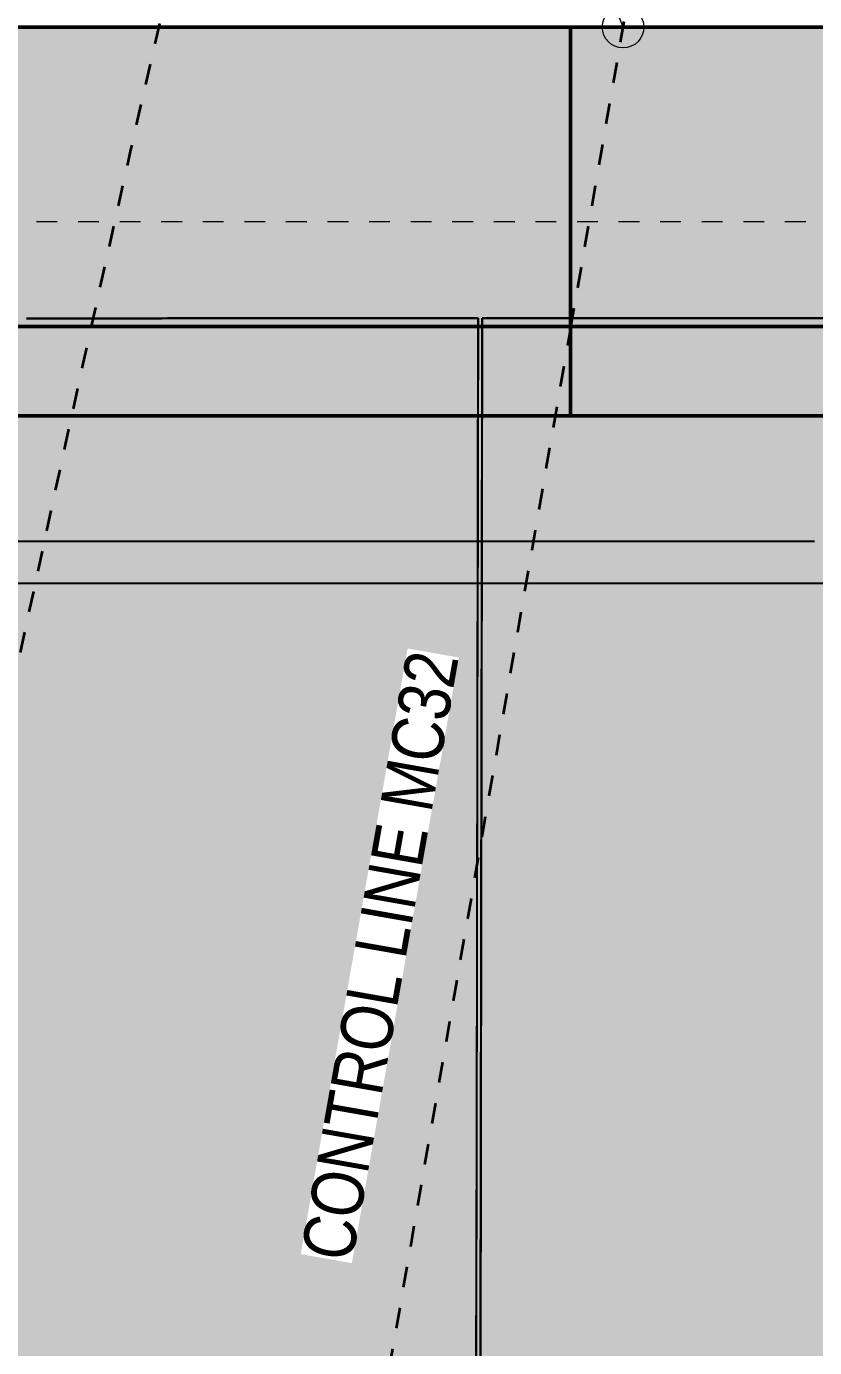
# Model space of a CAD drawing. Header units: metres. Extents: x -1161 to -1081, y 0 to 563.
# Drawn here: x -1121.87 to -1118.08, y 539.7 to 546.06 of the extents above; entities that cross this region are included whole.
import ezdxf

# ---------------------------------------------------------------- set-up
doc = ezdxf.new("R2010")
doc.units = ezdxf.units.M
doc.linetypes.add('ControlLine', pattern=[0.02, 0.0125, -0.0025, 0.0025, -0.0025])
doc.linetypes.add('JacobsGridLine', pattern=[0.0145, 0.01, -0.001, 0.0025, -0.001])
for name, color, linetype, lineweight in [('A-DETL', 7, 'Continuous', 13), ('A-DETL-GENF', 7, 'Continuous', 9), ('A-FLOR', 7, 'Continuous', 50), ('A-GENM', 7, 'Continuous', 35), ('G-ANNO-DIMS', 7, 'Continuous', 9), ('G-ANNO-TEXT', 7, 'Continuous', 9), ('S-BEAM', 7, 'Continuous', 50), ('S-GRID', 7, 'Continuous', 9)]:
    doc.layers.add(name, color=color, linetype=linetype, lineweight=lineweight)
doc.styles.add('Arial Narrow_2', font='ARIALN.TTF', dxfattribs={"height": 0.25})

# ---------------------------------------------------------------- blocks, each defined once
blk = doc.blocks.new('T2DPAA-T2D-PWA-RW-M2D-000002_ControlLinesMinor_rvt-1-DRG-2873121 - DECK SLAB GENERAL ARRANGEMENT PLAN')
at = {"layer": 'A-DETL', "color": 150, "linetype": 'ControlLine', "lineweight": 35, "true_color": 0x0080ff}
for p, q in [((-1119.2541, 544.6024), (-1118.4878, 549.0005)), ((-1121.0189, 534.4725), (-1119.2555, 544.5938)), ((-1119.2554, 544.5944), (-1119.2542, 544.6018))]:
    blk.add_line(p, q, dxfattribs=at)
blk.add_arc((-906.7582, 497.0745), 220, 166.350456, 170.117063, dxfattribs=at)
blk = doc.blocks.new('Top of Pavement - RL A - Top of Pavement - RL A-68818558-DRG-2873121 - DECK SLAB GENERAL ARRANGEMENT PLAN')
at = {"layer": 'A-GENM', "color": 9, "lineweight": 25, "true_color": 0xbebebe}
for points, knots in [([(136.1969, 26.8199), (136.2329, 26.6844), (136.3049, 26.4134), (136.4129, 26.0069), (136.521, 25.6004), (136.629, 25.194), (136.737, 24.7875), (136.845, 24.381), (136.953, 23.9745), (137.0611, 23.5681), (137.1691, 23.1616), (137.2771, 22.7551), (137.3851, 22.3486), (137.4784, 21.9978), (137.5356, 21.7825), (137.5568, 21.7027)], [0.49421965, 0.49421965, 0.49421965, 0.49421965, 0.49710983, 0.5, 0.50289017, 0.50578035, 0.50867052, 0.51156069, 0.51445087, 0.51734104, 0.52023121, 0.52312139, 0.52601156, 0.52890173, 0.53060437, 0.53060437, 0.53060437, 0.53060437]), ([(137.75, 21.7537), (137.7292, 21.832), (137.6724, 22.0458), (137.5795, 22.3952), (137.4715, 22.8017), (137.3635, 23.2082), (137.2554, 23.6147), (137.1474, 24.0212), (137.0394, 24.4277), (136.9314, 24.8342), (136.8593, 25.1052), (136.8233, 25.2407)], [-0.53057242, -0.53057242, -0.53057242, -0.53057242, -0.52890173, -0.52601156, -0.52312139, -0.52023121, -0.51734104, -0.51445087, -0.51156069, -0.50867052, -0.50578035, -0.50578035, -0.50578035, -0.50578035]), ([(137.5619, 21.6834), (137.575, 21.6341), (137.6241, 21.4494), (137.7092, 21.1292), (137.8172, 20.7227), (137.9253, 20.3163), (138.0333, 19.9098), (138.1413, 19.5033), (138.2133, 19.2323), (138.2493, 19.0968)], [0.53074181, 0.53074181, 0.53074181, 0.53074181, 0.53179191, 0.53468208, 0.53757225, 0.54046243, 0.5433526, 0.54624277, 0.54913295, 0.54913295, 0.54913295, 0.54913295]), ([(138.1661, 20.1878), (138.1507, 20.2461), (138.0992, 20.4399), (138.0117, 20.7692), (137.9036, 21.1757), (137.8181, 21.4974), (137.7686, 21.6836), (137.7552, 21.7343)], [-0.54170536, -0.54170536, -0.54170536, -0.54170536, -0.54046243, -0.53757225, -0.53468208, -0.53179191, -0.53070985, -0.53070985, -0.53070985, -0.53070985])]:
    blk.add_open_spline(points, degree=3, knots=knots, dxfattribs=at)
at = {"layer": 'A-GENM', "color": 253, "lineweight": 25, "true_color": 0xa3a3a3}
for points in [[(137.7552, 21.7343), (137.7534, 21.7408), (137.7517, 21.7472), (137.75, 21.7537)], [(137.5568, 21.7027), (137.5585, 21.6963), (137.5602, 21.6898), (137.5619, 21.6834)]]:
    blk.add_open_spline(points, degree=3, dxfattribs=at)
blk = doc.blocks.new('T2DPAA-T2D-C3S-RS-M3D-100334_rvt-1-DRG-2873121 - DECK SLAB GENERAL ARRANGEMENT PLAN')
at = {"layer": 'A-GENM', "color": 253, "lineweight": 25, "true_color": 0xa3a3a3}
for p, q in [((-1119.7026, 542.7069), (-1119.6991, 544.6528)), ((-1119.6791, 544.6528), (-1119.6826, 542.7069)), ((-1119.706, 540.7611), (-1119.7026, 542.7069)), ((-1119.6826, 542.7069), (-1119.686, 540.7611)), ((-1119.7095, 538.8153), (-1119.706, 540.7611)), ((-1119.686, 540.7611), (-1119.6895, 538.8153))]:
    blk.add_line(p, q, dxfattribs=at)
at = {"layer": 'A-GENM', "color": 9, "lineweight": 25, "true_color": 0xbebebe}
for p, q in [((-1119.6793, 544.5333), (-1119.6791, 544.6528)), ((-1119.6795, 544.4139), (-1119.6793, 544.5333)), ((-1119.6797, 544.2944), (-1119.6795, 544.4139)), ((-1119.6799, 544.175), (-1119.6797, 544.2944)), ((-1119.6802, 544.0555), (-1119.6799, 544.175)), ((-1119.6804, 543.9361), (-1119.6802, 544.0555)), ((-1119.6806, 543.8166), (-1119.6804, 543.9361)), ((-1119.6808, 543.6972), (-1119.6806, 543.8166)), ((-1119.681, 543.5778), (-1119.6808, 543.6972)), ((-1119.7014, 543.3779), (-1119.7046, 541.5738)), ((-1119.6843, 541.734), (-1119.6814, 543.3779)), ((-1119.6846, 541.5738), (-1119.6843, 541.7336)), ((-1119.7046, 541.5738), (-1119.7078, 539.7696)), ((-1119.6878, 539.7696), (-1119.6846, 541.5738)), ((-1119.7078, 539.7696), (-1119.711, 537.9654)), ((-1119.691, 537.9654), (-1119.6878, 539.7696))]:
    blk.add_line(p, q, dxfattribs=at)
at = {"layer": 'A-GENM', "color": 9, "lineweight": 25, "true_color": 0xbebebe, "flags": 128}
for points in [[(-1119.6991, 544.6528), (-1119.6993, 544.5333), (-1119.6995, 544.4139), (-1119.6997, 544.2944), (-1119.6999, 544.175), (-1119.7002, 544.0555), (-1119.7004, 543.9361), (-1119.7006, 543.8166), (-1119.7008, 543.6972), (-1119.701, 543.5778)], [(-1119.701, 543.5778), (-1119.7011, 543.5278), (-1119.7012, 543.4778), (-1119.7013, 543.4279), (-1119.7014, 543.3779)], [(-1119.6814, 543.3779), (-1119.6813, 543.4279), (-1119.6812, 543.4778), (-1119.6811, 543.5278), (-1119.681, 543.5778)]]:
    blk.add_lwpolyline(points, dxfattribs=at)
at = {"layer": 'A-GENM', "color": 9, "lineweight": 25, "true_color": 0xbebebe}
for points in [[(-1121.8719, 544.6519), (-1121.7271, 544.6519), (-1121.4374, 544.6521), (-1121.0028, 544.6522), (-1120.5682, 544.6524), (-1120.1337, 544.6526), (-1119.8439, 544.6527), (-1119.6991, 544.6528)], [(-1119.6791, 544.6528), (-1119.5387, 544.6528), (-1119.3983, 544.6529), (-1119.2578, 544.6529)], [(-1119.2578, 544.6529), (-1119.1174, 544.653), (-1118.977, 544.6531), (-1118.8366, 544.6531)], [(-1118.8366, 544.6531), (-1118.6962, 544.6532), (-1118.5558, 544.6532), (-1118.4153, 544.6533)], [(-1118.4153, 544.6533), (-1118.2749, 544.6533), (-1118.1345, 544.6534), (-1117.9941, 544.6534)], [(-1122.0538, 543.3779), (-1121.9231, 543.3779), (-1121.7925, 543.3779), (-1121.6618, 543.3779)], [(-1121.6618, 543.3779), (-1121.5311, 543.3779), (-1121.4004, 543.3779), (-1121.2697, 543.3779)], [(-1121.2697, 543.3779), (-1121.139, 543.3779), (-1121.0083, 543.3779), (-1120.8776, 543.3779)], [(-1120.8776, 543.3779), (-1120.7469, 543.3779), (-1120.6162, 543.3779), (-1120.4855, 543.3779)], [(-1120.4855, 543.3779), (-1120.3548, 543.3779), (-1120.2241, 543.3779), (-1120.0934, 543.3779)], [(-1120.0934, 543.3779), (-1119.9627, 543.3779), (-1119.8321, 543.3779), (-1119.7014, 543.3779)], [(-1119.6814, 543.3779), (-1119.5543, 543.3779), (-1119.4273, 543.3779), (-1119.3003, 543.3779)], [(-1119.3003, 543.3779), (-1119.1733, 543.3779), (-1119.0462, 543.3779), (-1118.9192, 543.3779)], [(-1118.9192, 543.3779), (-1118.7922, 543.3779), (-1118.6652, 543.3779), (-1118.5381, 543.3779)], [(-1118.5381, 543.3779), (-1118.4111, 543.3779), (-1118.2841, 543.3779), (-1118.1571, 543.3779)], [(-1118.1571, 543.3779), (-1118.03, 543.3779), (-1117.903, 543.3779), (-1117.776, 543.3779)]]:
    blk.add_open_spline(points, degree=3, dxfattribs=at)
at = {"layer": 'A-GENM', "color": 253, "lineweight": 25, "true_color": 0xa3a3a3}
for points in [[(-1121.4374, 544.6521), (-1121.5822, 544.652), (-1121.7271, 544.6519), (-1121.8719, 544.6519)], [(-1121.0028, 544.6522), (-1121.1476, 544.6522), (-1121.2925, 544.6521), (-1121.4374, 544.6521)], [(-1120.5682, 544.6524), (-1120.7131, 544.6524), (-1120.8579, 544.6523), (-1121.0028, 544.6522)], [(-1120.1337, 544.6526), (-1120.2785, 544.6525), (-1120.4234, 544.6525), (-1120.5682, 544.6524)], [(-1119.6991, 544.6528), (-1119.8439, 544.6527), (-1119.9888, 544.6526), (-1120.1337, 544.6526)], [(-1119.2578, 544.6529), (-1119.3983, 544.6529), (-1119.5387, 544.6528), (-1119.6791, 544.6528)], [(-1118.8366, 544.6531), (-1118.977, 544.6531), (-1119.1174, 544.653), (-1119.2578, 544.6529)], [(-1118.4153, 544.6533), (-1118.5558, 544.6532), (-1118.6962, 544.6532), (-1118.8366, 544.6531)], [(-1117.9941, 544.6534), (-1118.1345, 544.6534), (-1118.2749, 544.6533), (-1118.4153, 544.6533)]]:
    blk.add_open_spline(points, degree=3, dxfattribs=at)
at = {"layer": 'A-GENM', "color": 9, "lineweight": 25, "true_color": 0xbebebe}
for points, knots in [([(-1119.701, 543.5778), (-1119.8375, 543.5778), (-1120.247, 543.5778), (-1120.7931, 543.5778), (-1121.3391, 543.5778), (-1121.7486, 543.5778), (-1122.1582, 543.5778), (-1122.5677, 543.5778), (-1122.9772, 543.5778), (-1123.2502, 543.5778), (-1123.3867, 543.5778)], [-1, -1, -1, -1, -0.888889, -0.666667, -0.555556, -0.444444, -0.333333, -0.222222, -0.111111, 0, 0, 0, 0]), ([(-1118.0808, 543.5777), (-1118.2031, 543.5777), (-1118.4624, 543.5777), (-1118.8587, 543.5777), (-1119.2699, 543.5777), (-1119.544, 543.5777), (-1119.681, 543.5778)], [-0.7783952, -0.7783952, -0.7783952, -0.7783952, -0.6, -0.4, -0.2, 0, 0, 0, 0])]:
    blk.add_open_spline(points, degree=3, knots=knots, dxfattribs=at)
at = {"layer": 'A-GENM', "color": 253, "lineweight": 25, "true_color": 0xa3a3a3, "rotation": 75.11694444444437}
blk.add_blockref('Top of Pavement - RL A - Top of Pavement - RL A-68818558-DRG-2873121 - DECK SLAB GENERAL ARRANGEMENT PLAN', (-1134.0578, 404.8616), dxfattribs=at)

msp = doc.modelspace()

# ---------------------------------------------------------------- hatches: boundary and pattern name
at = {"layer": 'A-DETL-GENF', "true_color": 0xc0c0c0, "transparency": 33554624}
h = msp.add_hatch(color=9, dxfattribs=at)
h.paths.add_polyline_path([(-1111.4068, 507.6833), (-1111.4038, 509.3104), (-1115.8427, 509.5292), (-1115.9672, 509.6084), (-1116.0843, 509.6947), (-1116.1785, 509.7729), (-1116.2782, 509.8688), (-1115.9515, 510.1359), (-1115.8802, 510.0721), (-1115.8383, 510.0373), (-1111.9939, 509.8934), (-1111.8511, 509.8074), (-1111.7031, 509.7308), (-1111.5505, 509.6639), (-1111.3939, 509.607), (-1105.4244, 543.8703), (-1105.0297, 543.8889), (-1105.0437, 546.0535), (-1135.8197, 546.0535), (-1135.8232, 544.1752), (-1141.7908, 509.9228), (-1142.1676, 509.9226), (-1142.1716, 507.7407), (-1111.7207, 507.6839)])
h.paths.add_polyline_path([(-1141.9428, 509.9086), (-1141.9428, 509.9086), (-1141.8958, 509.9086)])
h.paths.add_polyline_path([(-1113.0758, 510.4344), (-1113.5295, 511.0763), (-1112.9817, 510.9822), (-1113.0494, 510.5882)])
h.paths.add_polyline_path([(-1114.5522, 511.4141), (-1114.5522, 511.4142), (-1114.5522, 511.4142)])
h.paths.add_polyline_path([(-1114.5522, 511.4141), (-1114.5522, 511.4142), (-1114.5522, 511.4142)])
h.paths.add_polyline_path([(-1114.5522, 511.4142), (-1114.5522, 511.4142), (-1114.5548, 511.4883)])
h.paths.add_polyline_path([(-1116.9781, 512.2536), (-1116.9781, 512.2536), (-1116.9781, 512.4315)])
h.paths.add_polyline_path([(-1115.0674, 515.8749), (-1115.1233, 515.8783), (-1115.1771, 515.894), (-1115.2259, 515.9213), (-1115.2675, 515.9588), (-1115.2997, 516.0046), (-1115.3209, 516.0564), (-1115.3301, 516.1116), (-1115.3267, 516.1675), (-1115.311, 516.2212), (-1115.2837, 516.2701), (-1115.2462, 516.3117), (-1115.2004, 516.3439), (-1115.1486, 516.3651), (-1115.0934, 516.3743), (-1115.0375, 516.3709), (-1114.9838, 516.3552), (-1114.9349, 516.3279), (-1114.8933, 516.2904), (-1114.8611, 516.2446), (-1114.8399, 516.1928), (-1114.8308, 516.1376), (-1114.8341, 516.0817), (-1114.8499, 516.028), (-1114.8771, 515.9791), (-1114.9146, 515.9375), (-1114.9604, 515.9053), (-1115.0122, 515.8841)])
h.paths.add_polyline_path([(-1137.0676, 517.9372), (-1137.2404, 517.9646), (-1137.17, 518.409), (-1136.9972, 518.3817)])
h.paths.add_polyline_path([(-1115.8363, 519.4858), (-1116.5316, 519.4858), (-1116.5316, 520.4658), (-1115.5188, 520.4658), (-1115.6916, 519.4858)])
h.paths.add_polyline_path([(-1132.9721, 520.4137), (-1133.8993, 520.6601), (-1133.7199, 521.6724), (-1132.7564, 521.2255), (-1132.8746, 520.7806)])
h.paths.add_polyline_path([(-1124.1477, 521.9446), (-1124.2036, 521.9479), (-1124.2573, 521.9637), (-1124.3062, 521.9909), (-1124.3478, 522.0284), (-1124.38, 522.0742), (-1124.4012, 522.126), (-1124.4103, 522.1813), (-1124.4069, 522.2371), (-1124.3912, 522.2909), (-1124.3639, 522.3398), (-1124.3264, 522.3813), (-1124.2807, 522.4135), (-1124.2288, 522.4347), (-1124.1736, 522.4439), (-1124.1177, 522.4405), (-1124.064, 522.4248), (-1124.0151, 522.3975), (-1123.9735, 522.36), (-1123.9413, 522.3142), (-1123.9201, 522.2624), (-1123.911, 522.2072), (-1123.9144, 522.1513), (-1123.9301, 522.0976), (-1123.9574, 522.0487), (-1123.9948, 522.0071), (-1124.0406, 521.9749), (-1124.0924, 521.9537)])
h.paths.add_polyline_path([(-1110.154, 535.2026), (-1110.3264, 535.2326), (-1110.2491, 535.6759), (-1110.0767, 535.6459), (-1110.1405, 535.28)])
h.paths.add_polyline_path([(-1121.9534, 535.2613), (-1122.0093, 535.2655), (-1122.0627, 535.2821), (-1122.1112, 535.3101), (-1122.1522, 535.3482), (-1122.1838, 535.395), (-1122.2041, 535.4467), (-1122.2123, 535.502), (-1122.2081, 535.5579), (-1122.1915, 535.6113), (-1122.1635, 535.6598), (-1122.1253, 535.7008), (-1122.079, 535.7323), (-1122.0269, 535.7526), (-1121.9715, 535.7609), (-1121.9157, 535.7567), (-1121.8622, 535.7401), (-1121.8138, 535.7121), (-1121.7728, 535.6739), (-1121.7413, 535.6276), (-1121.7207, 535.5739), (-1121.7127, 535.5201), (-1121.7169, 535.4643), (-1121.7335, 535.4108), (-1121.7615, 535.3624), (-1121.7997, 535.3214), (-1121.8459, 535.2899), (-1121.8981, 535.2695), (-1121.925, 535.2655)])
h.paths.add_polyline_path([(-1132.0744, 541.518), (-1131.9775, 542.0653), (-1131.4302, 541.9684), (-1131.7649, 541.7344)])
h.paths.add_polyline_path([(-1108.9396, 542.3796), (-1108.9396, 542.3796), (-1109.1005, 542.4389)])
h.paths.add_polyline_path([(-1127.7567, 542.3791), (-1127.7567, 542.3796), (-1127.7567, 542.3796)])
h.paths.add_polyline_path([(-1125.0406, 542.3796), (-1125.0406, 542.3796), (-1125.0359, 542.3796)])
h.paths.add_polyline_path([(-1109.9652, 543.3779), (-1109.9652, 543.3779), (-1109.9652, 543.3941)])
h.paths.add_polyline_path([(-1114.5775, 543.3779), (-1114.5775, 543.3779), (-1114.6427, 543.3779)])
h.paths.add_polyline_path([(-1114.7136, 543.3779), (-1114.7136, 543.3779), (-1114.8848, 543.3779)])
h.paths.add_polyline_path([(-1114.6994, 543.3779), (-1114.6994, 543.3779), (-1114.7136, 543.3779)])
h.paths.add_polyline_path([(-1114.6852, 543.3779), (-1114.6852, 543.3779), (-1114.6994, 543.3779)])
h.paths.add_polyline_path([(-1115.2978, 543.3779), (-1115.2978, 543.3779), (-1115.3382, 543.3779)])
h.paths.add_polyline_path([(-1125.1849, 543.378), (-1125.1849, 543.378), (-1125.241, 543.378)])
h.paths.add_polyline_path([(-1125.1674, 543.378), (-1125.1674, 543.378), (-1125.1849, 543.378)])
h.paths.add_polyline_path([(-1127.0023, 543.378), (-1127.0023, 543.378), (-1127.0023, 543.3869)])
h.paths.add_polyline_path([(-1127.227, 543.378), (-1127.227, 543.378), (-1127.2365, 543.378)])
h.paths.add_polyline_path([(-1135.8562, 543.378), (-1135.8562, 543.378), (-1135.8562, 543.3908)])
h.paths.add_polyline_path([(-1109.5636, 543.5777), (-1109.5636, 543.5777), (-1109.4664, 543.5777)])
h.paths.add_polyline_path([(-1113.5623, 543.5777), (-1113.5623, 543.5777), (-1113.5359, 543.5777)])
h.paths.add_polyline_path([(-1113.6023, 543.5777), (-1113.6023, 543.5777), (-1113.5623, 543.5777)])
h.paths.add_polyline_path([(-1113.6432, 543.5777), (-1113.6432, 543.5777), (-1113.6023, 543.5777)])
h.paths.add_polyline_path([(-1113.6847, 543.5777), (-1113.6847, 543.5777), (-1113.6432, 543.5777)])
h.paths.add_polyline_path([(-1113.7268, 543.5777), (-1113.7268, 543.5777), (-1113.6847, 543.5777)])
h.paths.add_polyline_path([(-1113.7317, 543.5777), (-1113.7317, 543.5777), (-1113.7268, 543.5777)])
h.paths.add_polyline_path([(-1113.7692, 543.5777), (-1113.7692, 543.5777), (-1113.7657, 543.5777)])
h.paths.add_polyline_path([(-1115.2665, 543.5777), (-1115.2665, 543.5777), (-1115.1667, 543.5777)])
h.paths.add_polyline_path([(-1115.6955, 543.5777), (-1115.6955, 543.5777), (-1115.6955, 543.5777)])
h.paths.add_polyline_path([(-1117.3617, 543.5777), (-1117.3617, 543.5777), (-1117.3219, 543.5777)])
h.paths.add_polyline_path([(-1123.9205, 543.5778), (-1123.9205, 543.5778), (-1123.9121, 543.5778)])
h.paths.add_polyline_path([(-1123.8701, 543.5778), (-1123.8701, 543.5778), (-1123.8286, 543.5778)])
h.paths.add_polyline_path([(-1124.8468, 543.5778), (-1124.8468, 543.5778), (-1124.8434, 543.5778)])
h.paths.add_polyline_path([(-1124.5357, 543.5778), (-1124.5357, 543.5778), (-1124.5357, 543.5893)])
h.paths.add_polyline_path([(-1125.773, 543.5778), (-1125.773, 543.5778), (-1125.7272, 543.5778)])
h.paths.add_polyline_path([(-1134.3195, 543.5779), (-1134.3195, 543.5779), (-1134.2873, 543.5779)])
h.paths.add_polyline_path([(-1134.2648, 543.5779), (-1134.2648, 543.5779), (-1134.1429, 543.5779)])
h.paths.add_polyline_path([(-1134.5774, 543.5779), (-1134.5774, 543.5779), (-1134.5345, 543.5779)])
h.paths.add_polyline_path([(-1134.6205, 543.5779), (-1134.6205, 543.5779), (-1134.6078, 543.5779)])
h.paths.add_polyline_path([(-1127.5997, 543.9528), (-1127.5997, 543.9528), (-1127.5997, 543.9535)])

# ---------------------------------------------------------------- linework, layer by layer
at = {"layer": 'A-DETL', "lineweight": 50}
msp.add_line((-1105.0437, 546.0535), (-1135.8197, 546.0535), dxfattribs=at)
at = {"layer": 'A-FLOR'}
msp.add_line((-1135.8197, 546.0535), (-1105.0437, 546.0535), dxfattribs=at)
at = {"layer": 'G-ANNO-DIMS', "lineweight": 18}
msp.add_line((-1119.0019, 546.0535), (-1119.2401, 546.6627), dxfattribs=at)
msp.add_circle((-1119.0019, 546.0535), 0.1, dxfattribs=at)
at = {"layer": 'S-BEAM', "color": 252, "true_color": 0x888888}
for p, q in [((-1122.6238, 546.0536), (-1119.2555, 546.0536)), ((-1119.2555, 546.0536), (-1119.2555, 546.0536)), ((-1119.2555, 546.0536), (-1119.2555, 544.6136)), ((-1119.2541, 546.0536), (-1119.2541, 546.0536)), ((-1119.2541, 546.0536), (-1116.8203, 546.0536)), ((-1119.2541, 544.6136), (-1119.2541, 546.0536)), ((-1119.2555, 544.6136), (-1122.6238, 544.6136)), ((-1119.2555, 544.1836), (-1119.2555, 544.6136)), ((-1119.2541, 544.1836), (-1119.2541, 544.6136)), ((-1116.8203, 544.6136), (-1119.2541, 544.6136)), ((-1122.6238, 544.1836), (-1119.2565, 544.1836)), ((-1119.2565, 544.1836), (-1119.2555, 544.1836)), ((-1119.2541, 544.1836), (-1116.8213, 544.1836))]:
    msp.add_line(p, q, dxfattribs=at)
at = {"layer": 'S-GRID', "linetype": 'JacobsGridLine', "lineweight": 18}
msp.add_line((-1138.4233, 545.1185), (-1103.0234, 545.1185), dxfattribs=at)

# ---------------------------------------------------------------- block references
at = {"lineweight": 5}
for name in ['T2DPAA-T2D-C3S-RS-M3D-100334_rvt-1-DRG-2873121 - DECK SLAB GENERAL ARRANGEMENT PLAN', 'T2DPAA-T2D-PWA-RW-M2D-000002_ControlLinesMinor_rvt-1-DRG-2873121 - DECK SLAB GENERAL ARRANGEMENT PLAN']:
    msp.add_blockref(name, (0, 0), dxfattribs=at)

# ---------------------------------------------------------------- next in the draw order: texts
at = {"layer": 'G-ANNO-TEXT', "insert": (-1120.5525, 540.1491), "char_height": 0.25, "attachment_point": 1, "rotation": 79.99629, "style": 'Arial Narrow_2', "bg_fill": 3, "box_fill_scale": 1, "bg_fill_color": 256, "bg_fill_true_color": 13158600, "bg_fill_transparency": 0}
msp.add_mtext('CONTROL LINE MC32', dxfattribs=at)

doc.saveas('drawing.dxf')
